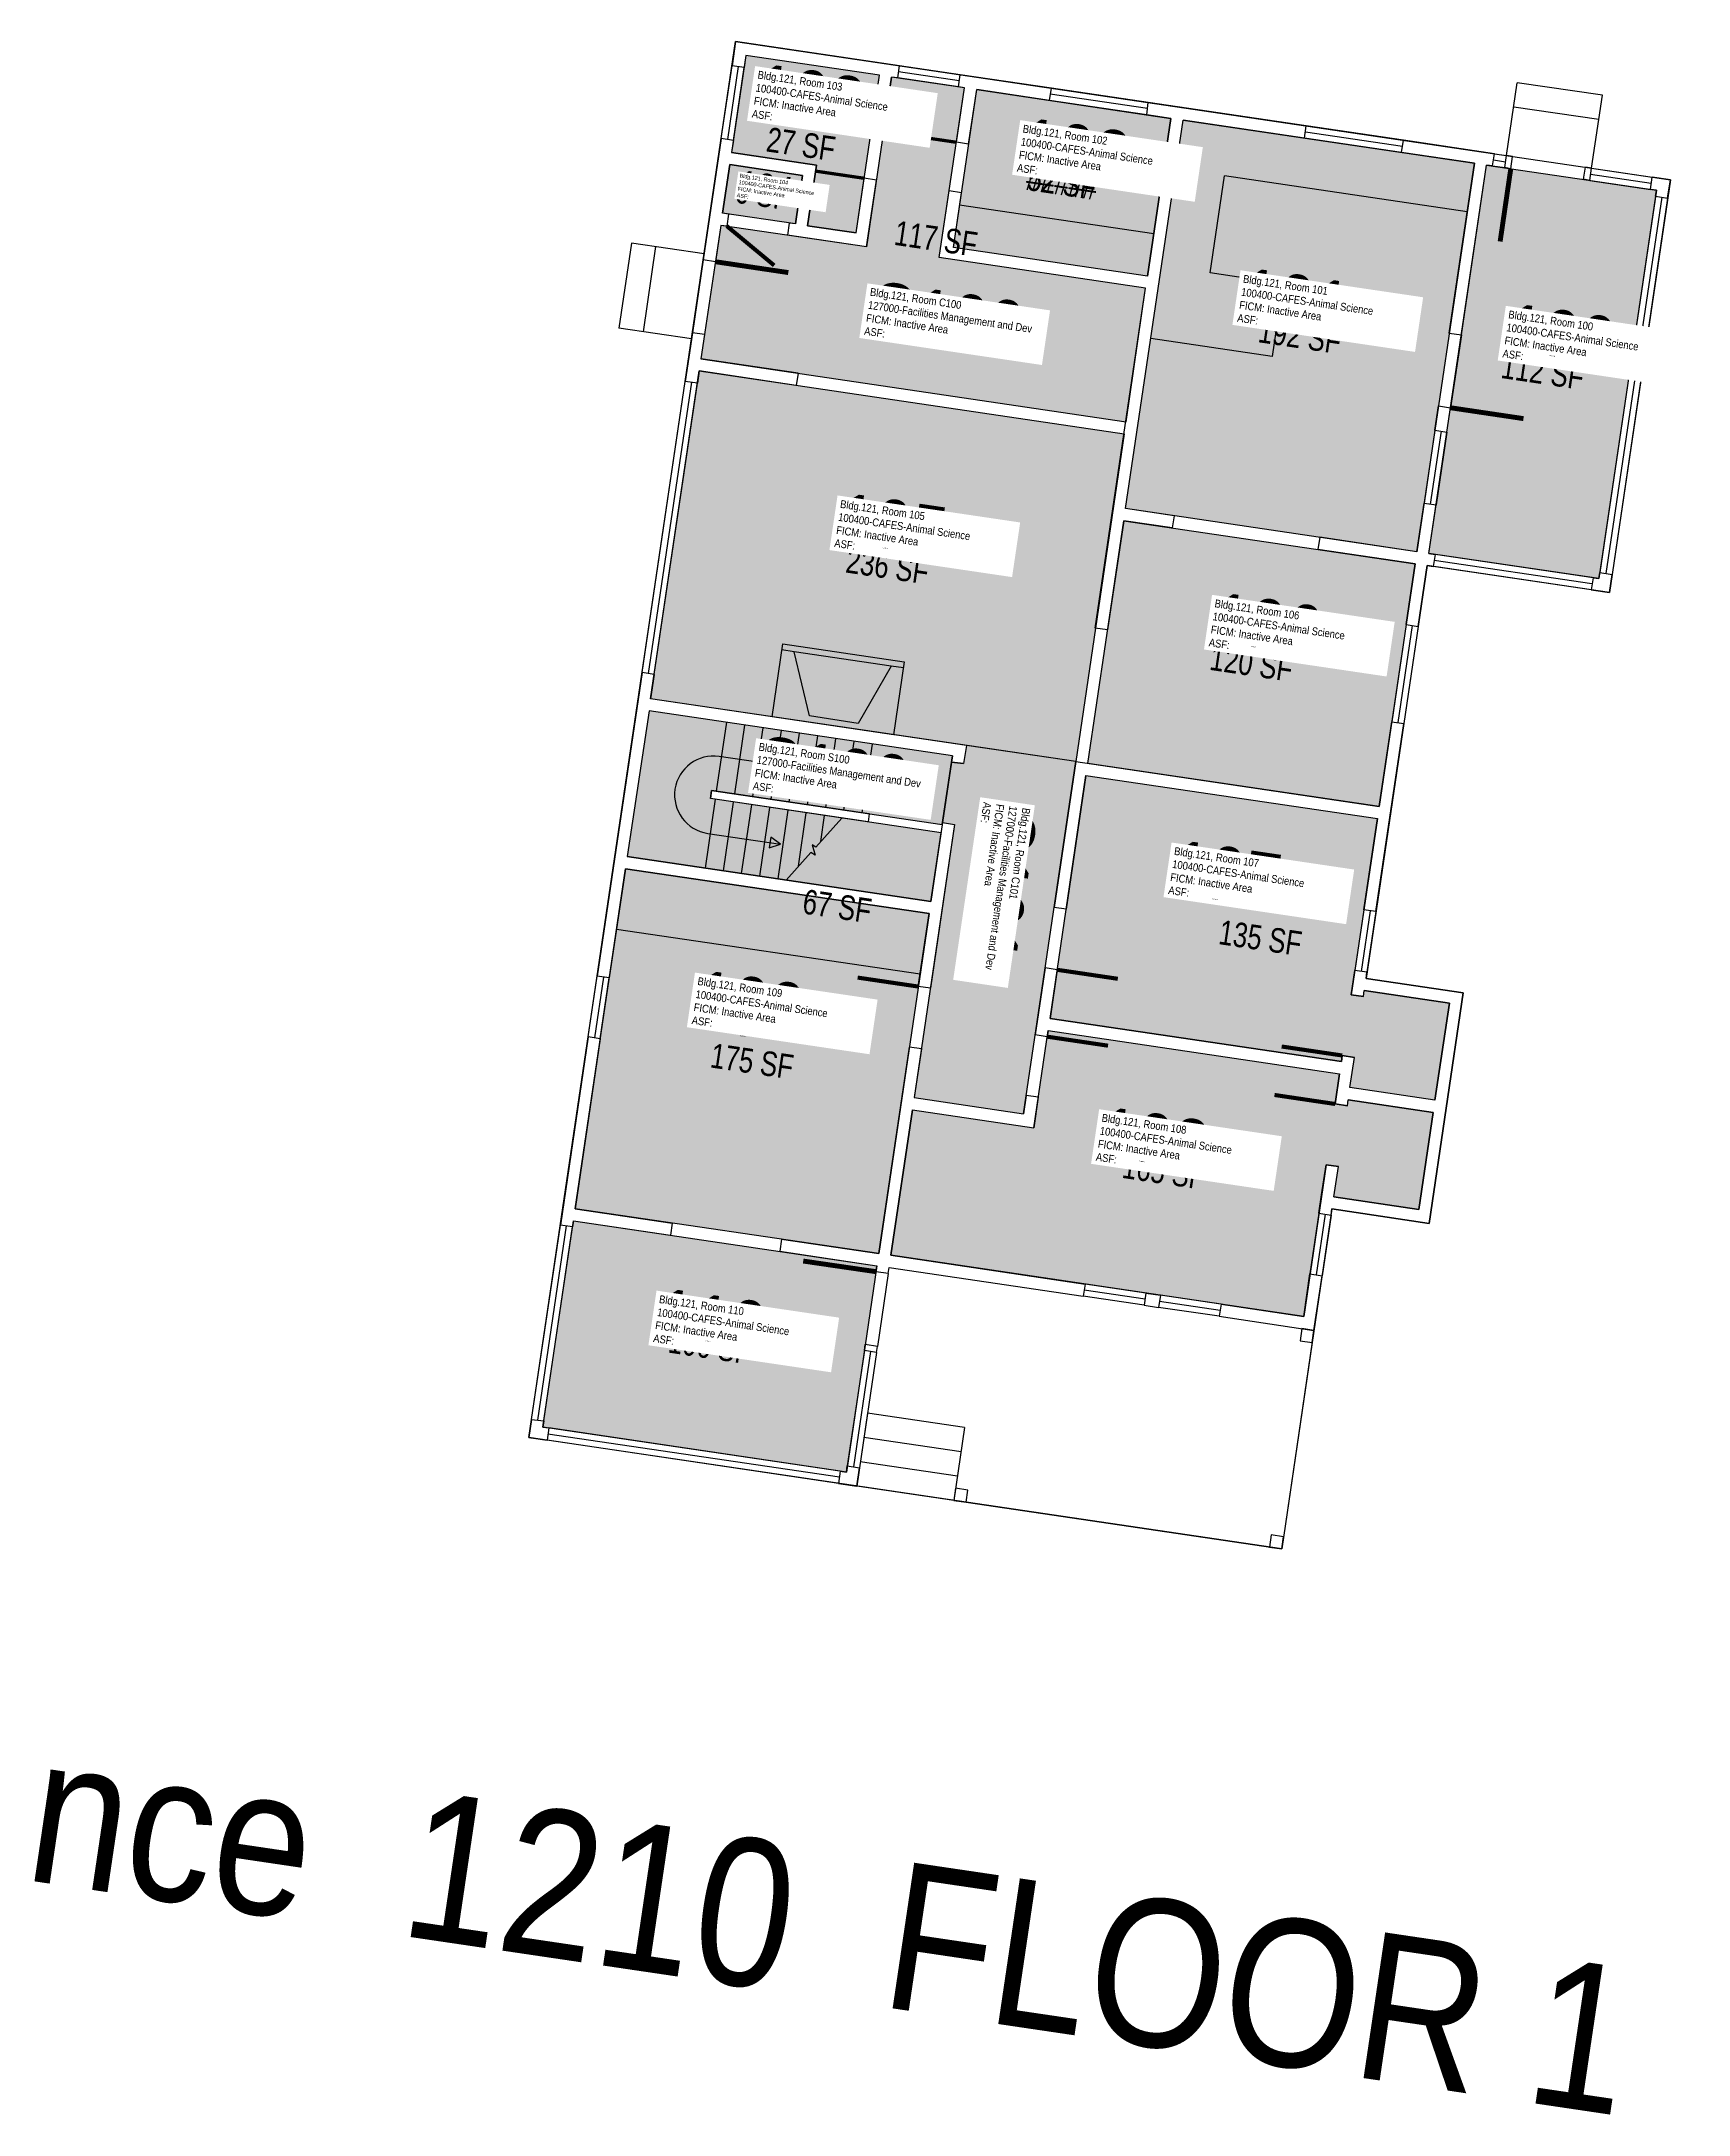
# Model space of a CAD drawing. Header units: inches. Extents: x 69131956 to 69133567, y 27725044 to 27726058.
# Drawn here: x 69132762 to 69133567, y 27725044 to 27726058 of the extents above; entities that cross this region are included whole.
import ezdxf
from ezdxf.enums import TextEntityAlignment as Align

# ---------------------------------------------------------------- set-up
doc = ezdxf.new("R2010")
doc.units = ezdxf.units.IN
doc.header["$LTSCALE"] = 10
doc.header["$MEASUREMENT"] = 0
for name, color, linetype in [('A-DOOR', 2, 'CONTINUOUS'), ('A-FLOR', 3, 'CONTINUOUS'), ('A-GLAZ', 1, 'CONTINUOUS'), ('A-IDEN-RNUM', 7, 'CONTINUOUS'), ('A-IDEN-SNUM', 4, 'CONTINUOUS'), ('A-IDEN-VNUM', 4, 'CONTINUOUS'), ('A-TTLB', 4, 'CONTINUOUS'), ('A-WALL', 5, 'CONTINUOUS'), ('AREA-ASSIGN', 7, 'CONTINUOUS'), ('AREA-GROSS', 1, 'CONTINUOUS'), ('AREA-TEXT', 3, 'CONTINUOUS'), ('Rooms-Category-Color', 7, 'CONTINUOUS'), ('Rooms-College-Color', 7, 'CONTINUOUS'), ('Rooms-Department-Color', 7, 'CONTINUOUS'), ('Rooms-Division-Color', 7, 'CONTINUOUS'), ('Rooms-Information', 7, 'CONTINUOUS')]:
    doc.layers.add(name, color=color, linetype=linetype)
doc.styles.add('CP_AREA', font='arial.ttf', dxfattribs={"height": 15})
doc.styles.add('CP_ROOMSNUMBER', font='arial.ttf', dxfattribs={"height": 1})
doc.styles.add('CP_ROOMVNUMBER', font='arial.ttf', dxfattribs={"width": 0.85, "height": 0.075})
doc.styles.add('CP_TITLE', font='arial.ttf', dxfattribs={"width": 0.85, "height": 0.125})

msp = doc.modelspace()

# ---------------------------------------------------------------- hatches: boundary and pattern name
at = {"layer": 'Rooms-Category-Color', "true_color": 0xadadad}
for points in [[(69133160, 27725964.5), (69133171.4, 27726041.6), (69133106.1, 27726051.3), (69133099.1, 27726003.8), (69133140.6, 27725997.7), (69133136.2, 27725968)], [(69133084.1, 27725902.9), (69133291.9, 27725872.2), (69133301.5, 27725937.4), (69133200.6, 27725952.4), (69133212.9, 27726035.5), (69133177.3, 27726040.7), (69133165, 27725957.7), (69133093.8, 27725968.2)], [(69133218.9, 27726034.6), (69133313.8, 27726020.5), (69133302.4, 27725943.4), (69133207.5, 27725957.4)], [(69133319.8, 27726019.7), (69133462.2, 27725998.6), (69133434.1, 27725808.6), (69133291.7, 27725829.7)], [(69133098.2, 27725997.9), (69133133.8, 27725992.6), (69133130.3, 27725968.9), (69133094.7, 27725974.1)], [(69133523.1, 27725795.5), (69133440, 27725807.8), (69133468.2, 27725997.7), (69133551.3, 27725985.4)], [(69133083.3, 27725897), (69133291, 27725866.2), (69133267.3, 27725706), (69133059.5, 27725736.7)], [(69133290.8, 27725823.8), (69133433.2, 27725802.7), (69133415.7, 27725684), (69133273.2, 27725705.1)], [(69133207, 27725708.8), (69133058.7, 27725730.8), (69133048.1, 27725659.6), (69133196.5, 27725637.6), (69133201.5, 27725671.2), (69133088.7, 27725687.9), (69133089.3, 27725691.9), (69133202.1, 27725675.2)], [(69133188.4, 27725541.7), (69133241.8, 27725533.8), (69133267.3, 27725706), (69133213.9, 27725713.9), (69133212.5, 27725705), (69133206.6, 27725705.8), (69133202.2, 27725676.2), (69133208.1, 27725675.3)], [(69133442.9, 27725540.5), (69133401.4, 27725546.6), (69133403.6, 27725561.4), (69133397.6, 27725562.3), (69133397.2, 27725559.4), (69133254.8, 27725580.4), (69133272.3, 27725699.2), (69133414.8, 27725678.1), (69133402, 27725592), (69133408, 27725591.1), (69133408.4, 27725594.1), (69133450, 27725587.9)], [(69133047.2, 27725653.6), (69133195.6, 27725631.7), (69133171, 27725465.5), (69133022.6, 27725487.4)], [(69133400.1, 27725537.7), (69133400.5, 27725540.7), (69133442, 27725534.5), (69133435, 27725487), (69133393.5, 27725493.2), (69133395.7, 27725508), (69133389.7, 27725508.9), (69133378.8, 27725434.7), (69133176.9, 27725464.6), (69133187.5, 27725535.8), (69133246.8, 27725527), (69133253.9, 27725574.5), (69133396.3, 27725553.4), (69133394.1, 27725538.6)], [(69133021.8, 27725481.5), (69133170.1, 27725459.5), (69133155.2, 27725358.6), (69133006.8, 27725380.6)]]:
    msp.add_hatch(color=253, dxfattribs=at).paths.add_polyline_path(points)
at = {"layer": 'Rooms-College-Color', "true_color": 0xadadad}
for points in [[(69133160, 27725964.5), (69133171.4, 27726041.6), (69133106.1, 27726051.3), (69133099.1, 27726003.8), (69133140.6, 27725997.7), (69133136.2, 27725968)], [(69133084.1, 27725902.9), (69133291.9, 27725872.2), (69133301.5, 27725937.4), (69133200.6, 27725952.4), (69133212.9, 27726035.5), (69133177.3, 27726040.7), (69133165, 27725957.7), (69133093.8, 27725968.2)], [(69133218.9, 27726034.6), (69133313.8, 27726020.5), (69133302.4, 27725943.4), (69133207.5, 27725957.4)], [(69133319.8, 27726019.7), (69133462.2, 27725998.6), (69133434.1, 27725808.6), (69133291.7, 27725829.7)], [(69133098.2, 27725997.9), (69133133.8, 27725992.6), (69133130.3, 27725968.9), (69133094.7, 27725974.1)], [(69133523.1, 27725795.5), (69133440, 27725807.8), (69133468.2, 27725997.7), (69133551.3, 27725985.4)], [(69133083.3, 27725897), (69133291, 27725866.2), (69133267.3, 27725706), (69133059.5, 27725736.7)], [(69133290.8, 27725823.8), (69133433.2, 27725802.7), (69133415.7, 27725684), (69133273.2, 27725705.1)], [(69133207, 27725708.8), (69133058.7, 27725730.8), (69133048.1, 27725659.6), (69133196.5, 27725637.6), (69133201.5, 27725671.2), (69133088.7, 27725687.9), (69133089.3, 27725691.9), (69133202.1, 27725675.2)], [(69133188.4, 27725541.7), (69133241.8, 27725533.8), (69133267.3, 27725706), (69133213.9, 27725713.9), (69133212.5, 27725705), (69133206.6, 27725705.8), (69133202.2, 27725676.2), (69133208.1, 27725675.3)], [(69133442.9, 27725540.5), (69133401.4, 27725546.6), (69133403.6, 27725561.4), (69133397.6, 27725562.3), (69133397.2, 27725559.4), (69133254.8, 27725580.4), (69133272.3, 27725699.2), (69133414.8, 27725678.1), (69133402, 27725592), (69133408, 27725591.1), (69133408.4, 27725594.1), (69133450, 27725587.9)], [(69133047.2, 27725653.6), (69133195.6, 27725631.7), (69133171, 27725465.5), (69133022.6, 27725487.4)], [(69133400.1, 27725537.7), (69133400.5, 27725540.7), (69133442, 27725534.5), (69133435, 27725487), (69133393.5, 27725493.2), (69133395.7, 27725508), (69133389.7, 27725508.9), (69133378.8, 27725434.7), (69133176.9, 27725464.6), (69133187.5, 27725535.8), (69133246.8, 27725527), (69133253.9, 27725574.5), (69133396.3, 27725553.4), (69133394.1, 27725538.6)], [(69133021.8, 27725481.5), (69133170.1, 27725459.5), (69133155.2, 27725358.6), (69133006.8, 27725380.6)]]:
    msp.add_hatch(color=253, dxfattribs=at).paths.add_polyline_path(points)
at = {"layer": 'Rooms-Department-Color', "true_color": 0xacacac}
for points in [[(69133160, 27725964.5), (69133171.4, 27726041.6), (69133106.1, 27726051.3), (69133099.1, 27726003.8), (69133140.6, 27725997.7), (69133136.2, 27725968)], [(69133084.1, 27725902.9), (69133291.9, 27725872.2), (69133301.5, 27725937.4), (69133200.6, 27725952.4), (69133212.9, 27726035.5), (69133177.3, 27726040.7), (69133165, 27725957.7), (69133093.8, 27725968.2)], [(69133218.9, 27726034.6), (69133313.8, 27726020.5), (69133302.4, 27725943.4), (69133207.5, 27725957.4)], [(69133319.8, 27726019.7), (69133462.2, 27725998.6), (69133434.1, 27725808.6), (69133291.7, 27725829.7)], [(69133098.2, 27725997.9), (69133133.8, 27725992.6), (69133130.3, 27725968.9), (69133094.7, 27725974.1)], [(69133523.1, 27725795.5), (69133440, 27725807.8), (69133468.2, 27725997.7), (69133551.3, 27725985.4)], [(69133083.3, 27725897), (69133291, 27725866.2), (69133267.3, 27725706), (69133059.5, 27725736.7)], [(69133290.8, 27725823.8), (69133433.2, 27725802.7), (69133415.7, 27725684), (69133273.2, 27725705.1)], [(69133207, 27725708.8), (69133058.7, 27725730.8), (69133048.1, 27725659.6), (69133196.5, 27725637.6), (69133201.5, 27725671.2), (69133088.7, 27725687.9), (69133089.3, 27725691.9), (69133202.1, 27725675.2)], [(69133188.4, 27725541.7), (69133241.8, 27725533.8), (69133267.3, 27725706), (69133213.9, 27725713.9), (69133212.5, 27725705), (69133206.6, 27725705.8), (69133202.2, 27725676.2), (69133208.1, 27725675.3)], [(69133442.9, 27725540.5), (69133401.4, 27725546.6), (69133403.6, 27725561.4), (69133397.6, 27725562.3), (69133397.2, 27725559.4), (69133254.8, 27725580.4), (69133272.3, 27725699.2), (69133414.8, 27725678.1), (69133402, 27725592), (69133408, 27725591.1), (69133408.4, 27725594.1), (69133450, 27725587.9)], [(69133047.2, 27725653.6), (69133195.6, 27725631.7), (69133171, 27725465.5), (69133022.6, 27725487.4)], [(69133400.1, 27725537.7), (69133400.5, 27725540.7), (69133442, 27725534.5), (69133435, 27725487), (69133393.5, 27725493.2), (69133395.7, 27725508), (69133389.7, 27725508.9), (69133378.8, 27725434.7), (69133176.9, 27725464.6), (69133187.5, 27725535.8), (69133246.8, 27725527), (69133253.9, 27725574.5), (69133396.3, 27725553.4), (69133394.1, 27725538.6)], [(69133021.8, 27725481.5), (69133170.1, 27725459.5), (69133155.2, 27725358.6), (69133006.8, 27725380.6)]]:
    msp.add_hatch(color=253, dxfattribs=at).paths.add_polyline_path(points)
at = {"layer": 'Rooms-Division-Color', "true_color": 0xadadad}
for points in [[(69133160, 27725964.5), (69133171.4, 27726041.6), (69133106.1, 27726051.3), (69133099.1, 27726003.8), (69133140.6, 27725997.7), (69133136.2, 27725968)], [(69133084.1, 27725902.9), (69133291.9, 27725872.2), (69133301.5, 27725937.4), (69133200.6, 27725952.4), (69133212.9, 27726035.5), (69133177.3, 27726040.7), (69133165, 27725957.7), (69133093.8, 27725968.2)], [(69133218.9, 27726034.6), (69133313.8, 27726020.5), (69133302.4, 27725943.4), (69133207.5, 27725957.4)], [(69133319.8, 27726019.7), (69133462.2, 27725998.6), (69133434.1, 27725808.6), (69133291.7, 27725829.7)], [(69133098.2, 27725997.9), (69133133.8, 27725992.6), (69133130.3, 27725968.9), (69133094.7, 27725974.1)], [(69133523.1, 27725795.5), (69133440, 27725807.8), (69133468.2, 27725997.7), (69133551.3, 27725985.4)], [(69133083.3, 27725897), (69133291, 27725866.2), (69133267.3, 27725706), (69133059.5, 27725736.7)], [(69133290.8, 27725823.8), (69133433.2, 27725802.7), (69133415.7, 27725684), (69133273.2, 27725705.1)], [(69133207, 27725708.8), (69133058.7, 27725730.8), (69133048.1, 27725659.6), (69133196.5, 27725637.6), (69133201.5, 27725671.2), (69133088.7, 27725687.9), (69133089.3, 27725691.9), (69133202.1, 27725675.2)], [(69133188.4, 27725541.7), (69133241.8, 27725533.8), (69133267.3, 27725706), (69133213.9, 27725713.9), (69133212.5, 27725705), (69133206.6, 27725705.8), (69133202.2, 27725676.2), (69133208.1, 27725675.3)], [(69133442.9, 27725540.5), (69133401.4, 27725546.6), (69133403.6, 27725561.4), (69133397.6, 27725562.3), (69133397.2, 27725559.4), (69133254.8, 27725580.4), (69133272.3, 27725699.2), (69133414.8, 27725678.1), (69133402, 27725592), (69133408, 27725591.1), (69133408.4, 27725594.1), (69133450, 27725587.9)], [(69133047.2, 27725653.6), (69133195.6, 27725631.7), (69133171, 27725465.5), (69133022.6, 27725487.4)], [(69133400.1, 27725537.7), (69133400.5, 27725540.7), (69133442, 27725534.5), (69133435, 27725487), (69133393.5, 27725493.2), (69133395.7, 27725508), (69133389.7, 27725508.9), (69133378.8, 27725434.7), (69133176.9, 27725464.6), (69133187.5, 27725535.8), (69133246.8, 27725527), (69133253.9, 27725574.5), (69133396.3, 27725553.4), (69133394.1, 27725538.6)], [(69133021.8, 27725481.5), (69133170.1, 27725459.5), (69133155.2, 27725358.6), (69133006.8, 27725380.6)]]:
    msp.add_hatch(color=253, dxfattribs=at).paths.add_polyline_path(points)

# ---------------------------------------------------------------- linework, layer by layer
at = {"layer": 'A-DOOR'}
for points in [[(69133163.9, 27725991.2, 1.6, 1.6, 0), (69133140.2, 27725994.7, 0, 0, -0.414154), (69133167.4, 27726014.9, 0, 0, -1.091962)], [(69133209, 27726008.8, 1.6, 1.6, 0), (69133185.3, 27726012.3, 0, 0, 0.414154), (69133205.5, 27725985, 0, 0, 1.091962)], [(69133480, 27725995.9, 2.4, 2.4, 0), (69133474.8, 27725960.3, 0, 0, 0.414154), (69133515.6, 27725990.7, 0, 0, 1.091962)], [(69133096.8, 27725967.8, 2, 2, 0), (69133119.9, 27725948.6, 0, 0, 0.137179), (69133126.4, 27725963.4, 0, 0, 0.137179)], [(69133091.2, 27725950.4, 2.4, 2.4, 0), (69133126.8, 27725945.1, 0, 0, -0.414154), (69133085.9, 27725914.8, 0, 0, -1.091962)], [(69133450.6, 27725879, 2.4, 2.4, 0), (69133486.2, 27725873.7, 0, 0, 0.414154), (69133455.9, 27725914.6, 0, 0, 1.091962)], [(69133258.3, 27725604.2, 2, 2, 0), (69133287.9, 27725599.8, 0, 0, 0.414154), (69133262.7, 27725633.9, 0, 0, 1.091962)], [(69133190.4, 27725596, 2, 2, 0), (69133160.7, 27725600.4, 0, 0, 0.414154), (69133186, 27725566.4, 0, 0, 1.091962)], [(69133397.6, 27725562.3, 2, 2, 0), (69133368, 27725566.7, 0, 0, -0.414154), (69133402, 27725592, 0, 0, -1.091962)], [(69133253.4, 27725571.5, 2, 2, 0), (69133283.1, 27725567.1, 0, 0, -0.414154), (69133249, 27725541.9, 0, 0, -1.091962)], [(69133394.1, 27725538.6, 2, 2, 0), (69133364.5, 27725543, 0, 0, 0.414154), (69133389.7, 27725508.9, 0, 0, 1.091962)], [(69133169.7, 27725456.6, 2.4, 2.4, 0), (69133134.1, 27725461.8, 0, 0, 0.414154), (69133164.4, 27725421, 0, 0, 1.091962)]]:
    msp.add_lwpolyline(points, format="xyseb", dxfattribs=at)
at = {"layer": 'A-FLOR'}
for p, q in [((69133477.9, 27726002.3), (69133483.2, 27726037.9)), ((69133524.8, 27726031.8), (69133483.2, 27726037.9)), ((69133519.5, 27725996.2), (69133524.8, 27726031.8)), ((69133523, 27726019.9), (69133481.5, 27726026)), ((69133333, 27725944.9), (69133340, 27725992.4)), ((69133458.7, 27725974.8), (69133340, 27725992.4)), ((69133210.5, 27725978.2), (69133305.5, 27725964.2)), ((69133050.1, 27725959.5), (69133043.9, 27725918)), ((69133085.7, 27725954.2), (69133050.1, 27725959.5)), ((69133061.9, 27725957.8), (69133055.8, 27725916.2)), ((69133085.2, 27725951.3), (69133080, 27725915.7)), ((69133368.6, 27725939.6), (69133333, 27725944.9)), ((69133368.6, 27725939.6), (69133363.3, 27725904)), ((69133079.5, 27725912.7), (69133043.9, 27725918)), ((69133363.3, 27725904), (69133304, 27725912.8)), ((69133455.9, 27725914.6), (69133450.6, 27725879)), ((69133177.1, 27725752.7), (69133129.7, 27725759.7)), ((69133091.7, 27725691.5), (69133096.7, 27725725.2)), ((69133100.6, 27725690.2), (69133105.6, 27725723.8)), ((69133109.5, 27725688.9), (69133114.5, 27725722.5)), ((69133118.4, 27725687.6), (69133123.4, 27725721.2)), ((69133127.3, 27725686.2), (69133132.3, 27725719.9)), ((69133136.2, 27725684.9), (69133141.2, 27725718.6)), ((69133145.1, 27725683.6), (69133150.1, 27725717.2)), ((69133154, 27725682.3), (69133159, 27725715.9)), ((69133162.9, 27725681), (69133167.9, 27725714.6)), ((69133091.1, 27725687.6), (69133086.1, 27725653.9)), ((69133095.1, 27725652.6), (69133100, 27725686.2)), ((69133104, 27725651.3), (69133108.9, 27725684.9)), ((69133112.9, 27725650), (69133117.8, 27725683.6)), ((69133121.8, 27725648.7), (69133126.7, 27725682.3)), ((69133131.8, 27725654.9), (69133135.6, 27725681)), ((69133152.9, 27725678.4), (69133140.2, 27725664.2)), ((69133142.7, 27725667), (69133144.5, 27725679.7)), ((69133137.8, 27725661.6), (69133125.7, 27725648.1)), ((69133191.2, 27725602), (69133042.8, 27725623.9)), ((69133175.6, 27725455.7), (69133170.4, 27725420.1)), ((69133383.8, 27725427.9), (69133368, 27725321.1)), ((69133165.5, 27725387.4), (69133160.3, 27725351.8)), ((69133213, 27725380.4), (69133165.5, 27725387.4)), ((69133213, 27725380.4), (69133207.7, 27725344.8)), ((69133211.3, 27725368.5), (69133163.8, 27725375.6)), ((69133209.5, 27725356.7), (69133162, 27725363.7)), ((69133207.7, 27725344.8), (69133160.3, 27725351.8)), ((69133213.7, 27725343.9), (69133368, 27725321.1))]:
    msp.add_line(p, q, dxfattribs=at)
for points in [[(69133124.2, 27725763.5), (69133183.5, 27725754.8), (69133178.2, 27725719.1), (69133118.9, 27725727.9)], [(69133123, 27725665.7), (69133118.2, 27725669.1), (69133117.5, 27725663.9)]]:
    msp.add_lwpolyline(points, close=True, dxfattribs=at)
for points in [[(69133183.1, 27725751.8), (69133177.1, 27725752.7), (69133160.9, 27725724.7), (69133137.1, 27725728.3), (69133129.7, 27725759.7), (69133123.7, 27725760.6)], [(69133140.2, 27725664.2), (69133138.4, 27725665.3), (69133139.9, 27725660.2), (69133137.8, 27725661.6)]]:
    msp.add_lwpolyline(points, dxfattribs=at)
msp.add_lwpolyline([(69133164.2, 27725698), (69133093, 27725708.5, 1), (69133087.4, 27725670.9), (69133123, 27725665.7)], format="xyb", dxfattribs=at)
at = {"layer": 'A-GLAZ'}
for p, q in [((69133094, 27726010.6), (69133099.3, 27726046.2)), ((69133102.3, 27726045.8), (69133097, 27726010.2)), ((69133100, 27726009.7), (69133105.2, 27726045.4)), ((69133210, 27726035.9), (69133180.3, 27726040.3)), ((69133210.4, 27726038.9), (69133180.7, 27726043.3)), ((69133210.9, 27726041.8), (69133181.2, 27726046.2)), ((69133302, 27726022.3), (69133254.5, 27726029.3)), ((69133302.4, 27726025.3), (69133254.9, 27726032.3)), ((69133302.8, 27726028.2), (69133255.4, 27726035.3)), ((69133426.6, 27726003.8), (69133379.1, 27726010.9)), ((69133427.1, 27726006.8), (69133379.6, 27726013.8)), ((69133427.5, 27726009.8), (69133380, 27726016.8)), ((69133471.6, 27726000.2), (69133477.5, 27725999.3)), ((69133472, 27726003.2), (69133477.9, 27726002.3)), ((69133471.1, 27725997.3), (69133477.1, 27725996.4)), ((69133518.6, 27725990.2), (69133548.3, 27725985.8)), ((69133519, 27725993.2), (69133548.7, 27725988.8)), ((69133519.5, 27725996.2), (69133549.2, 27725991.8)), ((69133550.8, 27725982.4), (69133523.6, 27725798.4)), ((69133553.8, 27725982), (69133526.5, 27725798)), ((69133556.7, 27725981.5), (69133529.5, 27725797.5)), ((69133055.4, 27725749.5), (69133076.4, 27725891.9)), ((69133079.4, 27725891.5), (69133058.3, 27725749)), ((69133061.3, 27725748.6), (69133082.4, 27725891)), ((69133442.9, 27725868), (69133437.6, 27725832.4)), ((69133445.9, 27725867.6), (69133440.6, 27725831.9)), ((69133448.8, 27725867.1), (69133443.6, 27725831.5)), ((69133520.2, 27725795.9), (69133443, 27725807.3)), ((69133519.3, 27725790), (69133442.1, 27725801.4)), ((69133519.7, 27725792.9), (69133442.6, 27725804.4)), ((69133428.8, 27725773), (69133421.8, 27725725.5)), ((69133431.8, 27725772.6), (69133424.8, 27725725.1)), ((69133434.8, 27725772.1), (69133427.7, 27725724.7)), ((69133408.2, 27725633.5), (69133403.8, 27725603.9)), ((69133411.2, 27725633.1), (69133406.8, 27725603.4)), ((69133414.1, 27725632.7), (69133409.7, 27725603)), ((69133029, 27725571.4), (69133033.4, 27725601.1)), ((69133036.4, 27725600.6), (69133032, 27725571)), ((69133034.9, 27725570.5), (69133039.3, 27725600.2)), ((69133386.2, 27725485.2), (69133381.8, 27725455.5)), ((69133389.2, 27725484.7), (69133384.8, 27725455)), ((69133392.2, 27725484.3), (69133387.8, 27725454.6)), ((69133001.3, 27725384.4), (69133015.4, 27725479.4)), ((69133004.3, 27725384), (69133018.3, 27725479)), ((69133007.3, 27725383.6), (69133021.3, 27725478.5)), ((69133300.7, 27725440.2), (69133271, 27725444.6)), ((69133301.2, 27725443.2), (69133271.5, 27725447.6)), ((69133301.6, 27725446.1), (69133271.9, 27725450.5)), ((69133338, 27725437.7), (69133308.3, 27725442.1)), ((69133338.4, 27725440.7), (69133308.7, 27725445.1)), ((69133337.5, 27725434.8), (69133307.8, 27725439.1)), ((69133164, 27725418), (69133155.6, 27725361.6)), ((69133167, 27725417.5), (69133158.6, 27725361.2)), ((69133169.9, 27725417.1), (69133161.6, 27725360.7)), ((69133152.2, 27725359.1), (69133009.8, 27725380.2)), ((69133151.4, 27725353.1), (69133008.9, 27725374.2)), ((69133151.8, 27725356.1), (69133009.3, 27725377.2))]:
    msp.add_line(p, q, dxfattribs=at)
at = {"layer": 'A-WALL'}
for p, q in [((69133101, 27726058.1), (69133099.3, 27726046.2)), ((69133181.2, 27726046.2), (69133101, 27726058.1)), ((69133106.1, 27726051.3), (69133105.2, 27726045.4)), ((69133171.4, 27726041.6), (69133106.1, 27726051.3)), ((69133105.2, 27726045.4), (69133099.3, 27726046.2)), ((69133167.4, 27726014.9), (69133171.4, 27726041.6)), ((69133173.4, 27726014), (69133177.3, 27726040.7)), ((69133180.3, 27726040.3), (69133177.3, 27726040.7)), ((69133180.3, 27726040.3), (69133181.2, 27726046.2)), ((69133210, 27726035.9), (69133210.9, 27726041.8)), ((69133255.4, 27726035.3), (69133210.9, 27726041.8)), ((69133209, 27726008.8), (69133212.9, 27726035.5)), ((69133212.9, 27726035.5), (69133210, 27726035.9)), ((69133214.9, 27726007.9), (69133218.9, 27726034.6)), ((69133254.5, 27726029.3), (69133218.9, 27726034.6)), ((69133254.5, 27726029.3), (69133255.4, 27726035.3)), ((69133291.7, 27725829.7), (69133319.8, 27726019.7)), ((69133302, 27726022.3), (69133302.8, 27726028.2)), ((69133313.8, 27726020.5), (69133302, 27726022.3)), ((69133302.4, 27725943.4), (69133313.8, 27726020.5)), ((69133380, 27726016.8), (69133302.8, 27726028.2)), ((69133379.1, 27726010.9), (69133319.8, 27726019.7)), ((69133094, 27726010.6), (69133085.2, 27725951.3)), ((69133100, 27726009.7), (69133094, 27726010.6)), ((69133100, 27726009.7), (69133099.1, 27726003.8)), ((69133173.4, 27726014), (69133167.4, 27726014.9)), ((69133214.9, 27726007.9), (69133209, 27726008.8)), ((69133379.1, 27726010.9), (69133380, 27726016.8)), ((69133426.6, 27726003.8), (69133427.5, 27726009.8)), ((69133472, 27726003.2), (69133427.5, 27726009.8)), ((69133140.6, 27725997.7), (69133099.1, 27726003.8)), ((69133462.2, 27725998.6), (69133426.6, 27726003.8)), ((69133449.9, 27725915.5), (69133462.2, 27725998.6)), ((69133471.1, 27725997.3), (69133472, 27726003.2)), ((69133477.1, 27725996.4), (69133477.9, 27726002.3)), ((69133480.9, 27726001.9), (69133477.9, 27726002.3)), ((69133480, 27725995.9), (69133480.9, 27726001.9)), ((69133098.2, 27725997.9), (69133094.7, 27725974.1)), ((69133133.8, 27725992.6), (69133098.2, 27725997.9)), ((69133130.3, 27725968.9), (69133133.8, 27725992.6)), ((69133136.2, 27725968), (69133140.6, 27725997.7)), ((69133160, 27725964.5), (69133163.9, 27725991.2)), ((69133169.9, 27725990.3), (69133163.9, 27725991.2)), ((69133165, 27725957.7), (69133169.9, 27725990.3)), ((69133455.9, 27725914.6), (69133468.2, 27725997.7)), ((69133471.1, 27725997.3), (69133468.2, 27725997.7)), ((69133480, 27725995.9), (69133477.1, 27725996.4)), ((69133515.6, 27725990.7), (69133516.5, 27725996.6)), ((69133518.6, 27725990.2), (69133515.6, 27725990.7)), ((69133519.5, 27725996.2), (69133516.5, 27725996.6)), ((69133518.6, 27725990.2), (69133519.5, 27725996.2)), ((69133548.3, 27725985.8), (69133549.2, 27725991.8)), ((69133558.1, 27725990.4), (69133549.2, 27725991.8)), ((69133556.7, 27725981.5), (69133558.1, 27725990.4)), ((69133200.6, 27725952.4), (69133205.5, 27725985)), ((69133211.4, 27725984.1), (69133205.5, 27725985)), ((69133207.5, 27725957.4), (69133211.4, 27725984.1)), ((69133551.3, 27725985.4), (69133548.3, 27725985.8)), ((69133550.8, 27725982.4), (69133551.3, 27725985.4)), ((69133550.8, 27725982.4), (69133556.7, 27725981.5)), ((69133093.8, 27725968.2), (69133091.2, 27725950.4)), ((69133096.8, 27725967.8), (69133093.8, 27725968.2)), ((69133097.6, 27725973.7), (69133094.7, 27725974.1)), ((69133097.6, 27725973.7), (69133096.8, 27725967.8)), ((69133127.3, 27725969.3), (69133126.4, 27725963.4)), ((69133130.3, 27725968.9), (69133127.3, 27725969.3)), ((69133160, 27725964.5), (69133136.2, 27725968)), ((69133165, 27725957.7), (69133126.4, 27725963.4)), ((69133091.2, 27725950.4), (69133085.2, 27725951.3)), ((69133301.5, 27725937.4), (69133200.6, 27725952.4)), ((69133302.4, 27725943.4), (69133207.5, 27725957.4)), ((69133276.9, 27725771.3), (69133301.5, 27725937.4)), ((69133080, 27725915.7), (69133076.4, 27725891.9)), ((69133085.9, 27725914.8), (69133080, 27725915.7)), ((69133085.9, 27725914.8), (69133084.1, 27725902.9)), ((69133449.9, 27725915.5), (69133455.9, 27725914.6)), ((69133083.3, 27725897), (69133082.4, 27725891)), ((69133130.7, 27725889.9), (69133083.3, 27725897)), ((69133131.6, 27725895.9), (69133084.1, 27725902.9)), ((69133082.4, 27725891), (69133076.4, 27725891.9)), ((69133131.6, 27725895.9), (69133130.7, 27725889.9)), ((69133442.9, 27725868), (69133444.7, 27725879.9)), ((69133444.7, 27725879.9), (69133450.6, 27725879)), ((69133448.8, 27725867.1), (69133450.6, 27725879)), ((69133442.9, 27725868), (69133448.8, 27725867.1)), ((69133315.4, 27725826.2), (69133291.7, 27725829.7)), ((69133315.4, 27725826.2), (69133314.5, 27725820.3)), ((69133434.1, 27725808.6), (69133437.6, 27725832.4)), ((69133437.6, 27725832.4), (69133443.6, 27725831.5)), ((69133440, 27725807.8), (69133443.6, 27725831.5)), ((69133290.8, 27725823.8), (69133282.9, 27725770.4)), ((69133314.5, 27725820.3), (69133290.8, 27725823.8)), ((69133386.6, 27725815.7), (69133385.7, 27725809.7)), ((69133434.1, 27725808.6), (69133386.6, 27725815.7)), ((69133433.2, 27725802.7), (69133385.7, 27725809.7)), ((69133440, 27725807.8), (69133443, 27725807.3)), ((69133443, 27725807.3), (69133442.1, 27725801.4)), ((69133428.8, 27725773), (69133433.2, 27725802.7)), ((69133434.8, 27725772.1), (69133439.2, 27725801.8)), ((69133439.2, 27725801.8), (69133442.1, 27725801.4)), ((69133520.2, 27725795.9), (69133519.3, 27725790)), ((69133520.2, 27725795.9), (69133523.1, 27725795.5)), ((69133523.1, 27725795.5), (69133523.6, 27725798.4)), ((69133523.6, 27725798.4), (69133529.5, 27725797.5)), ((69133528.2, 27725788.6), (69133529.5, 27725797.5)), ((69133519.3, 27725790), (69133528.2, 27725788.6)), ((69133282.9, 27725770.4), (69133276.9, 27725771.3)), ((69133428.8, 27725773), (69133434.8, 27725772.1)), ((69133055.4, 27725749.5), (69133033.4, 27725601.1)), ((69133061.3, 27725748.6), (69133055.4, 27725749.5)), ((69133061.3, 27725748.6), (69133059.5, 27725736.7)), ((69133213.9, 27725713.9), (69133059.5, 27725736.7)), ((69133058.7, 27725730.8), (69133048.1, 27725659.6)), ((69133207, 27725708.8), (69133058.7, 27725730.8)), ((69133414.1, 27725632.7), (69133427.7, 27725724.7)), ((69133415.7, 27725684), (69133421.8, 27725725.5)), ((69133421.8, 27725725.5), (69133427.7, 27725724.7)), ((69133207, 27725708.8), (69133206.6, 27725705.8)), ((69133206.6, 27725705.8), (69133212.5, 27725705)), ((69133213.9, 27725713.9), (69133212.5, 27725705)), ((69133267.3, 27725706), (69133256.7, 27725634.7)), ((69133267.3, 27725706), (69133415.7, 27725684)), ((69133272.3, 27725699.2), (69133262.7, 27725633.9)), ((69133272.3, 27725699.2), (69133414.8, 27725678.1)), ((69133089.3, 27725691.9), (69133088.7, 27725687.9)), ((69133165.9, 27725676.5), (69133088.7, 27725687.9)), ((69133166.4, 27725680.5), (69133089.3, 27725691.9)), ((69133166.4, 27725680.5), (69133165.9, 27725676.5)), ((69133208.1, 27725675.3), (69133196.3, 27725595.2)), ((69133202.2, 27725676.2), (69133196.5, 27725637.6)), ((69133202.2, 27725676.2), (69133208.1, 27725675.3)), ((69133408.2, 27725633.5), (69133414.8, 27725678.1)), ((69133047.2, 27725653.6), (69133039.3, 27725600.2)), ((69133195.6, 27725631.7), (69133047.2, 27725653.6)), ((69133196.5, 27725637.6), (69133048.1, 27725659.6)), ((69133262.7, 27725633.9), (69133256.7, 27725634.7)), ((69133414.1, 27725632.7), (69133408.2, 27725633.5)), ((69133190.3, 27725596), (69133195.6, 27725631.7)), ((69133252.3, 27725605.1), (69133247.5, 27725572.4)), ((69133258.3, 27725604.2), (69133252.3, 27725605.1)), ((69133258.3, 27725604.2), (69133254.8, 27725580.4)), ((69133402.5, 27725595), (69133403.8, 27725603.9)), ((69133409.7, 27725603), (69133403.8, 27725603.9)), ((69133409.3, 27725600), (69133409.7, 27725603)), ((69133039.3, 27725600.2), (69133033.4, 27725601.1)), ((69133196.3, 27725595.2), (69133190.3, 27725596)), ((69133402, 27725592), (69133402.5, 27725595)), ((69133408, 27725591.1), (69133408.4, 27725594.1)), ((69133450, 27725587.9), (69133408.4, 27725594.1)), ((69133456.8, 27725593), (69133409.3, 27725600)), ((69133440.1, 27725480.2), (69133456.8, 27725593)), ((69133408, 27725591.1), (69133402, 27725592)), ((69133442.9, 27725540.5), (69133450, 27725587.9)), ((69133253.4, 27725571.5), (69133247.5, 27725572.4)), ((69133253.9, 27725574.5), (69133253.4, 27725571.5)), ((69133253.9, 27725574.5), (69133396.3, 27725553.4)), ((69133254.8, 27725580.4), (69133397.2, 27725559.4)), ((69133029, 27725571.4), (69133015.4, 27725479.4)), ((69133034.9, 27725570.5), (69133022.6, 27725487.4)), ((69133034.9, 27725570.5), (69133029, 27725571.4)), ((69133171, 27725465.5), (69133186, 27725566.4)), ((69133191.9, 27725565.5), (69133186, 27725566.4)), ((69133191.9, 27725565.5), (69133188.4, 27725541.7)), ((69133397.2, 27725559.4), (69133397.6, 27725562.3)), ((69133397.6, 27725562.3), (69133403.6, 27725561.4)), ((69133394.1, 27725538.6), (69133396.3, 27725553.4)), ((69133401.4, 27725546.6), (69133403.6, 27725561.4)), ((69133243.1, 27725542.7), (69133241.8, 27725533.8)), ((69133249, 27725541.9), (69133243.1, 27725542.7)), ((69133442.9, 27725540.5), (69133401.4, 27725546.6)), ((69133187.5, 27725535.8), (69133176.9, 27725464.6)), ((69133187.5, 27725535.8), (69133246.8, 27725527)), ((69133188.4, 27725541.7), (69133241.8, 27725533.8)), ((69133249, 27725541.9), (69133246.8, 27725527)), ((69133400.1, 27725537.7), (69133394.1, 27725538.6)), ((69133400.1, 27725537.7), (69133400.5, 27725540.7)), ((69133442, 27725534.5), (69133400.5, 27725540.7)), ((69133435, 27725487), (69133442, 27725534.5)), ((69133387.5, 27725494.1), (69133389.7, 27725508.9)), ((69133389.7, 27725508.9), (69133395.7, 27725508)), ((69133393.5, 27725493.2), (69133395.7, 27725508)), ((69133386.2, 27725485.2), (69133387.5, 27725494.1)), ((69133393.5, 27725493.2), (69133435, 27725487)), ((69133021.8, 27725481.5), (69133021.3, 27725478.5)), ((69133021.8, 27725481.5), (69133069.2, 27725474.5)), ((69133022.6, 27725487.4), (69133070.1, 27725480.4)), ((69133386.2, 27725485.2), (69133392.2, 27725484.3)), ((69133392.2, 27725484.3), (69133392.6, 27725487.3)), ((69133392.6, 27725487.3), (69133440.1, 27725480.2)), ((69133021.3, 27725478.5), (69133015.4, 27725479.4)), ((69133070.1, 27725480.4), (69133069.2, 27725474.5)), ((69133123.5, 27725472.5), (69133122.7, 27725466.6)), ((69133123.5, 27725472.5), (69133171, 27725465.5)), ((69133122.7, 27725466.6), (69133170.1, 27725459.5)), ((69133176.9, 27725464.6), (69133271.9, 27725450.5)), ((69133169.7, 27725456.6), (69133170.1, 27725459.5)), ((69133175.6, 27725455.7), (69133169.7, 27725456.6)), ((69133175.6, 27725455.7), (69133176.1, 27725458.7)), ((69133176.1, 27725458.7), (69133271, 27725444.6)), ((69133378.8, 27725434.7), (69133381.8, 27725455.5)), ((69133381.8, 27725455.5), (69133387.8, 27725454.6)), ((69133383.8, 27725427.9), (69133387.8, 27725454.6)), ((69133271.9, 27725450.5), (69133271, 27725444.6)), ((69133301.6, 27725446.1), (69133300.7, 27725440.2)), ((69133301.6, 27725446.1), (69133308.7, 27725445.1)), ((69133308.7, 27725445.1), (69133307.8, 27725439.1)), ((69133338.4, 27725440.7), (69133337.5, 27725434.8)), ((69133338.4, 27725440.7), (69133378.8, 27725434.7)), ((69133300.7, 27725440.2), (69133307.8, 27725439.1)), ((69133337.5, 27725434.8), (69133383.8, 27725427.9)), ((69133164, 27725418), (69133164.4, 27725421)), ((69133170.4, 27725420.1), (69133164.4, 27725421)), ((69133169.9, 27725417.1), (69133164, 27725418)), ((69133169.9, 27725417.1), (69133170.4, 27725420.1)), ((69133001.3, 27725384.4), (69133000, 27725375.5)), ((69133001.3, 27725384.4), (69133007.3, 27725383.6)), ((69133007.3, 27725383.6), (69133006.8, 27725380.6)), ((69133006.8, 27725380.6), (69133009.8, 27725380.2)), ((69133009.8, 27725380.2), (69133008.9, 27725374.2)), ((69133000, 27725375.5), (69133008.9, 27725374.2)), ((69133000, 27725375.5), (69133001, 27725375.4)), ((69133000, 27725375.5), (69133001, 27725375.4)), ((69133155.2, 27725358.6), (69133155.6, 27725361.6)), ((69133155.6, 27725361.6), (69133161.6, 27725360.7)), ((69133160.3, 27725351.8), (69133161.6, 27725360.7)), ((69133152.2, 27725359.1), (69133151.4, 27725353.1)), ((69133151.4, 27725353.1), (69133160.3, 27725351.8)), ((69133152.2, 27725359.1), (69133155.2, 27725358.6))]:
    msp.add_line(p, q, dxfattribs=at)
for points in [[(69133382.9, 27725422), (69133383.8, 27725427.9), (69133377.9, 27725428.8), (69133377, 27725422.8)], [(69133213.7, 27725343.9), (69133214.6, 27725349.8), (69133208.6, 27725350.7), (69133207.7, 27725344.8)], [(69133368, 27725321.1), (69133368.9, 27725327), (69133362.9, 27725327.9), (69133362.1, 27725321.9)]]:
    msp.add_lwpolyline(points, close=True, dxfattribs=at)
at = {"layer": 'AREA-ASSIGN'}
for points in [[(69133160, 27725964.5), (69133171.4, 27726041.6), (69133106.1, 27726051.3), (69133099.1, 27726003.8), (69133140.6, 27725997.7), (69133136.2, 27725968)], [(69133084.1, 27725902.9), (69133291.9, 27725872.2), (69133301.5, 27725937.4), (69133200.6, 27725952.4), (69133212.9, 27726035.5), (69133177.3, 27726040.7), (69133165, 27725957.7), (69133093.8, 27725968.2)], [(69133218.9, 27726034.6), (69133313.8, 27726020.5), (69133302.4, 27725943.4), (69133207.5, 27725957.4)], [(69133319.8, 27726019.7), (69133462.2, 27725998.6), (69133434.1, 27725808.6), (69133291.7, 27725829.7)], [(69133098.2, 27725997.9), (69133133.8, 27725992.6), (69133130.3, 27725968.9), (69133094.7, 27725974.1)], [(69133523.1, 27725795.5), (69133440, 27725807.8), (69133468.2, 27725997.7), (69133551.3, 27725985.4)], [(69133083.3, 27725897), (69133291, 27725866.2), (69133267.3, 27725706), (69133059.5, 27725736.7)], [(69133290.8, 27725823.8), (69133433.2, 27725802.7), (69133415.7, 27725684), (69133273.2, 27725705.1)], [(69133207, 27725708.8), (69133058.7, 27725730.8), (69133048.1, 27725659.6), (69133196.5, 27725637.6), (69133201.5, 27725671.2), (69133088.7, 27725687.9), (69133089.3, 27725691.9), (69133202.1, 27725675.2)], [(69133188.4, 27725541.7), (69133241.8, 27725533.8), (69133267.3, 27725706), (69133213.9, 27725713.9), (69133212.5, 27725705), (69133206.6, 27725705.8), (69133202.2, 27725676.2), (69133208.1, 27725675.3)], [(69133442.9, 27725540.5), (69133401.4, 27725546.6), (69133403.6, 27725561.4), (69133397.6, 27725562.3), (69133397.2, 27725559.4), (69133254.8, 27725580.4), (69133272.3, 27725699.2), (69133414.8, 27725678.1), (69133402, 27725592), (69133408, 27725591.1), (69133408.4, 27725594.1), (69133450, 27725587.9)], [(69133047.2, 27725653.6), (69133195.6, 27725631.7), (69133171, 27725465.5), (69133022.6, 27725487.4)], [(69133400.1, 27725537.7), (69133400.5, 27725540.7), (69133442, 27725534.5), (69133435, 27725487), (69133393.5, 27725493.2), (69133395.7, 27725508), (69133389.7, 27725508.9), (69133378.8, 27725434.7), (69133176.9, 27725464.6), (69133187.5, 27725535.8), (69133246.8, 27725527), (69133253.9, 27725574.5), (69133396.3, 27725553.4), (69133394.1, 27725538.6)], [(69133021.8, 27725481.5), (69133170.1, 27725459.5), (69133155.2, 27725358.6), (69133006.8, 27725380.6)]]:
    msp.add_lwpolyline(points, close=True, dxfattribs=at)
at = {"layer": 'AREA-GROSS'}
msp.add_lwpolyline([(69133101, 27726058.1), (69133558.1, 27725990.4), (69133528.2, 27725788.6), (69133439.2, 27725801.8), (69133409.3, 27725600), (69133456.8, 27725593), (69133440.1, 27725480.2), (69133392.6, 27725487.3), (69133368, 27725321.1), (69133000, 27725375.5)], close=True, dxfattribs=at)

# ---------------------------------------------------------------- texts
at = {"layer": 'A-IDEN-RNUM', "style": 'CP_ROOMSNUMBER'}
for s, p in [('0103-00', (69133130.9, 27726025)), ('0102-00', (69133261.6, 27725998.2)), ('0104-00', (69133113.2, 27725989.7)), ('C100-00', (69133188.9, 27725927.4)), ('0101-00', (69133368.7, 27725923.7)), ('0100-00', (69133498.8, 27725904.4)), ('0105-00', (69133172.8, 27725810.4)), ('0106-00', (69133353, 27725762.1)), ('S100-00', (69133135.5, 27725704.3)), ('C101-00', (69133232.2, 27725674.8)), ('0107-00', (69133333.9, 27725638.7)), ('0109-00', (69133103.2, 27725571.8)), ('0108-00', (69133298.4, 27725510.5)), ('0110-00', (69133086.4, 27725422.6))]:
    msp.add_text(s, height=0.36, rotation=351.579, dxfattribs=at).set_placement(p)
at = {"layer": 'A-IDEN-SNUM', "style": 'CP_ROOMSNUMBER'}
for s, p in [('1210010300', (69133130.9, 27726025)), ('1210010200', (69133261.6, 27725998.2)), ('1210010400', (69133113.2, 27725989.7)), ('1210C10000', (69133188.9, 27725927.4)), ('1210010100', (69133368.7, 27725923.7)), ('1210010000', (69133498.8, 27725904.4)), ('1210010500', (69133172.8, 27725810.4)), ('1210010600', (69133353, 27725762.1)), ('1210S10000', (69133135.5, 27725704.3)), ('1210C10100', (69133232.2, 27725674.8)), ('1210010700', (69133333.9, 27725638.7)), ('1210010900', (69133103.2, 27725571.8)), ('1210010800', (69133298.4, 27725510.5)), ('1210011000', (69133086.4, 27725422.6))]:
    msp.add_text(s, height=0.36, rotation=351.579, dxfattribs=at).set_placement(p)
at = {"layer": 'A-IDEN-VNUM', "style": 'CP_ROOMVNUMBER', "width": 0.85}
for s, height, rotation, p in [('103', 27, 351.579, (69133108.8, 27726020.9)), ('102', 27, 351.579, (69133238.4, 27725994.5)), ('104', 13.5, 351.579, (69133101.5, 27725982)), ('C100', 27, 351.579, (69133163.7, 27725914.7)), ('101', 27, 351.579, (69133346.1, 27725921.1)), ('100', 27, 351.579, (69133475.8, 27725903.7)), ('105', 27, 351.579, (69133149.1, 27725811)), ('106', 27, 351.579, (69133332.2, 27725762.4)), ('S100', 27, 351.579, (69133109.3, 27725692.3)), ('C101', 27, 261.579, (69133222.2, 27725686.4)), ('107', 27, 351.579, (69133312.4, 27725641.3)), ('109', 27, 351.579, (69133079.4, 27725577.7)), ('108', 27, 351.579, (69133277, 27725510.9)), ('110', 27, 351.579, (69133060.6, 27725422.2))]:
    msp.add_text(s, height=height, rotation=rotation, dxfattribs=at).set_placement(p)
at = {"layer": 'A-TTLB', "insert": (69131959.1, 27725349.6), "char_height": 72, "width": 2660.241, "attachment_point": 1, "rotation": 351.579, "style": 'CP_TITLE'}
msp.add_mtext('Cheda Ranch Residence  1210  FLOOR 1', dxfattribs=at)
at = {"layer": 'AREA-TEXT', "style": 'CP_AREA', "width": 0.75}
for s, p in [('27 SF', (69133133, 27726007.9)), ('6 SF', (69133114.2, 27725983.4)), ('#####', (69133260.6, 27725989)), ('52 SF', (69133260.6, 27725989)), ('117 SF', (69133199, 27725961.7)), ('192 SF', (69133376.9, 27725914.1)), ('112 SF', (69133495.6, 27725896.6)), ('236 SF', (69133175.3, 27725801.5)), ('120 SF', (69133353.2, 27725753.9)), ('67 SF', (69133150.7, 27725635.3)), ('135 SF', (69133357.6, 27725619.8)), ('175 SF', (69133109.1, 27725559.5)), ('165 SF', (69133310.4, 27725505.5)), ('106 SF', (69133088.5, 27725420.1))]:
    msp.add_text(s, height=12, rotation=351.579, dxfattribs=at).set_placement(p, align=Align.MIDDLE_CENTER)

# ---------------------------------------------------------------- next in the draw order: texts
at = {"layer": 'Rooms-Information', "attachment_point": 7, "style": 'CP_ROOMVNUMBER', "bg_fill": 3, "box_fill_scale": 1.5, "bg_fill_color": 256, "bg_fill_true_color": 13158600, "bg_fill_transparency": 0}
for s, insert, char_height, width, rotation in [('Bldg.121, Room 103^M^J100400-CAFES-Animal Science^M^JFICM: Inactive Area^M^JASF: ', (69133108.8, 27726020.9), 3.857, 86.4, 351.579), ('Bldg.121, Room 102^M^J100400-CAFES-Animal Science^M^JFICM: Inactive Area^M^JASF: ', (69133238.4, 27725994.5), 3.857, 86.4, 351.579), ('Bldg.121, Room 104^M^J100400-CAFES-Animal Science^M^JFICM: Inactive Area^M^JASF: ', (69133101.5, 27725982), 1.929, 43.2, 351.579), ('Bldg.121, Room C100^M^J127000-Facilities Management and Dev^M^JFICM: Inactive Area^M^JASF: ', (69133163.7, 27725914.7), 3.857, 86.4, 351.579), ('Bldg.121, Room 101^M^J100400-CAFES-Animal Science^M^JFICM: Inactive Area^M^JASF: ', (69133346.1, 27725921.1), 3.857, 86.4, 351.579), ('Bldg.121, Room 100^M^J100400-CAFES-Animal Science^M^JFICM: Inactive Area^M^JASF: ', (69133475.8, 27725903.7), 3.857, 86.4, 351.579), ('Bldg.121, Room 105^M^J100400-CAFES-Animal Science^M^JFICM: Inactive Area^M^JASF: ', (69133149.1, 27725811), 3.857, 86.4, 351.579), ('Bldg.121, Room 106^M^J100400-CAFES-Animal Science^M^JFICM: Inactive Area^M^JASF: ', (69133332.2, 27725762.4), 3.857, 86.4, 351.579), ('Bldg.121, Room S100^M^J127000-Facilities Management and Dev^M^JFICM: Inactive Area^M^JASF: ', (69133109.3, 27725692.3), 3.857, 86.4, 351.579), ('Bldg.121, Room C101^M^J127000-Facilities Management and Dev^M^JFICM: Inactive Area^M^JASF: ', (69133222.2, 27725686.4), 3.857, 86.4, 261.579), ('Bldg.121, Room 107^M^J100400-CAFES-Animal Science^M^JFICM: Inactive Area^M^JASF: ', (69133312.4, 27725641.3), 3.857, 86.4, 351.579), ('Bldg.121, Room 109^M^J100400-CAFES-Animal Science^M^JFICM: Inactive Area^M^JASF: ', (69133079.4, 27725577.7), 3.857, 86.4, 351.579), ('Bldg.121, Room 108^M^J100400-CAFES-Animal Science^M^JFICM: Inactive Area^M^JASF: ', (69133277, 27725510.9), 3.857, 86.4, 351.579), ('Bldg.121, Room 110^M^J100400-CAFES-Animal Science^M^JFICM: Inactive Area^M^JASF: ', (69133060.6, 27725422.2), 3.857, 86.4, 351.579)]:
    msp.add_mtext(s, dxfattribs=dict(at, insert=insert, char_height=char_height, width=width, rotation=rotation))

doc.saveas('drawing.dxf')
